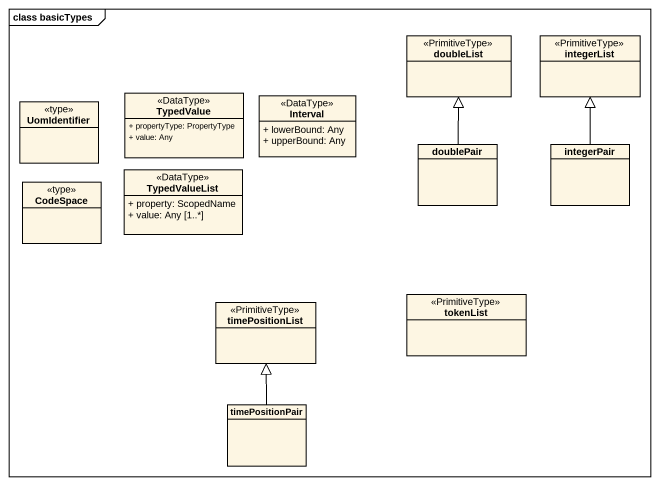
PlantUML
@startuml
mainframe class basicTypes
hide circle
hide empty members
skinparam classAttributeIconSize 0
class doubleList <<PrimitiveType>>
class integerList <<PrimitiveType>>
class UomIdentifier <<type>>
class TypedValue <<DataType>> {
  + propertyType: PropertyType
  + value: Any
}
class Interval <<DataType>> {
  + lowerBound: Any
  + upperBound: Any
}
class doublePair
class integerPair
class CodeSpace <<type>>
class TypedValueList <<DataType>> {
  + property: ScopedName
  + value: Any [1..*]
}
class timePositionList <<PrimitiveType>>
class tokenList <<PrimitiveType>>
class timePositionPair
doublePair -up-|> doubleList
integerPair -up-|> integerList
timePositionPair -up-|> timePositionList
@enduml
